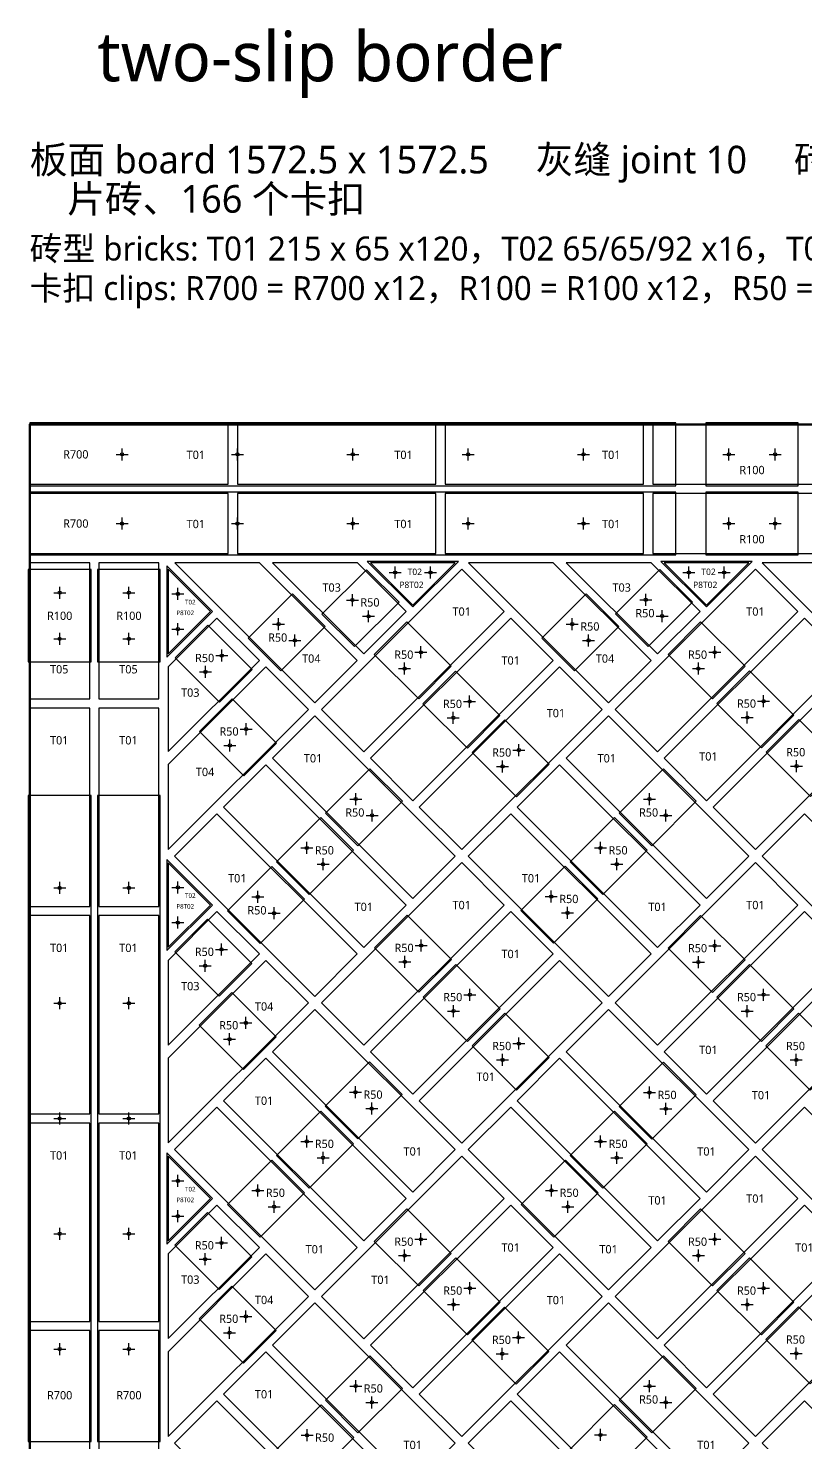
# Model space of a CAD drawing. Header units: millimetres. Extents: x -190 to 7814, y -8952 to 208.
# Drawn here: x 2571 to 3413, y -8161 to -6628 of the extents above; entities that cross this region are included whole.
import ezdxf
from ezdxf.enums import TextEntityAlignment as Align

# ---------------------------------------------------------------- set-up
doc = ezdxf.new("R2010")
doc.units = ezdxf.units.MM
for name, color, linetype in [('BOARD', 7, 'Continuous'), ('P8_CLIP', 5, 'Continuous'), ('P8_HOLE', 1, 'Continuous'), ('P8_SLIP', 7, 'Continuous'), ('P8_TXT_B', 7, 'Continuous'), ('P8_TXT_C', 5, 'Continuous'), ('TITLE', 7, 'Continuous')]:
    doc.layers.add(name, color=color, linetype=linetype)
doc.styles.add('CN', font='msyh.ttc')

msp = doc.modelspace()

# ---------------------------------------------------------------- linework, layer by layer
at = {"layer": 'BOARD', "lineweight": 50}
msp.add_lwpolyline([(2572.5, -8629.5), (4145, -8629.5), (4145, -7057), (2572.5, -7057)], close=True, dxfattribs=at)
at = {"layer": 'P8_CLIP'}
for points in [[(2572.5, -7123.5), (3272.5, -7123.5), (3272.5, -7055.5), (2572.5, -7055.5)], [(3305, -7123.5), (3405, -7123.5), (3405, -7055.5), (3305, -7055.5)], [(2572.5, -7198.5), (3272.5, -7198.5), (3272.5, -7130.5), (2572.5, -7130.5)], [(3305, -7198.5), (3405, -7198.5), (3405, -7130.5), (3305, -7130.5)], [(2938.08, -7205.5), (2987.52, -7254.94), (3036.95, -7205.5)], [(3256.28, -7205.5), (3305.72, -7254.94), (3355.15, -7205.5)], [(2639, -7314.5), (2639, -7214.5), (2571, -7214.5), (2571, -7314.5)], [(2714, -7314.5), (2714, -7214.5), (2646, -7214.5), (2646, -7314.5)], [(2721, -7309.32), (2770.44, -7259.89), (2721, -7210.45)], [(2924.5, -7297.98), (2889.14, -7262.63), (2937.23, -7214.54), (2972.58, -7249.9)], [(3242.38, -7297.67), (3207.02, -7262.31), (3255.11, -7214.23), (3290.46, -7249.58)], [(2844.54, -7324.1), (2809.19, -7288.74), (2857.27, -7240.66), (2892.63, -7276.01)], [(3162.74, -7324.09), (3127.39, -7288.74), (3175.47, -7240.66), (3210.82, -7276.01)], [(2778.13, -7358.26), (2813.48, -7322.91), (2765.4, -7274.82), (2730.04, -7310.18)], [(2993.88, -7354.64), (3029.24, -7319.28), (2981.15, -7271.2), (2945.8, -7306.55)], [(3312.08, -7354.64), (3347.43, -7319.28), (3299.35, -7271.2), (3264, -7306.55)], [(3046.6, -7407.99), (3081.96, -7372.63), (3033.87, -7324.55), (2998.52, -7359.91)], [(3365.11, -7407.67), (3400.47, -7372.32), (3352.39, -7324.23), (3317.03, -7359.59)], [(2804.55, -7437.9), (2839.91, -7402.54), (2791.83, -7354.46), (2756.47, -7389.82)], [(3099.95, -7460.7), (3135.3, -7425.35), (3087.22, -7377.27), (3051.87, -7412.62)], [(3418.46, -7460.39), (3453.82, -7425.03), (3405.74, -7376.95), (3370.38, -7412.31)], [(2928.12, -7513.74), (2892.77, -7478.38), (2940.85, -7430.3), (2976.21, -7465.65)], [(3246.32, -7513.74), (3210.97, -7478.38), (3259.05, -7430.3), (3294.4, -7465.65)], [(2639, -8159.5), (2639, -7459.5), (2571, -7459.5), (2571, -8159.5)], [(2714, -8159.5), (2714, -7459.5), (2646, -7459.5), (2646, -8159.5)], [(2875.09, -7566.77), (2839.73, -7531.42), (2887.82, -7483.33), (2923.17, -7518.69)], [(3193.29, -7566.77), (3157.93, -7531.42), (3206.02, -7483.33), (3241.37, -7518.69)], [(2721, -7627.52), (2770.44, -7578.08), (2721, -7528.65)], [(2822.05, -7619.81), (2786.7, -7584.45), (2834.78, -7536.37), (2870.14, -7571.72)], [(3139.94, -7619.49), (3104.58, -7584.13), (3152.66, -7536.05), (3188.02, -7571.41)], [(2994.2, -7672.52), (3029.55, -7637.16), (2981.47, -7589.08), (2946.11, -7624.44)], [(3312.08, -7672.83), (3347.43, -7637.48), (3299.35, -7589.4), (3264, -7624.75)], [(2777.81, -7676.78), (2813.17, -7641.42), (2765.08, -7593.34), (2729.73, -7628.7)], [(3046.92, -7725.87), (3082.27, -7690.52), (3034.19, -7642.43), (2998.83, -7677.79)], [(3365.11, -7725.87), (3400.47, -7690.52), (3352.39, -7642.43), (3317.03, -7677.79)], [(2804.24, -7756.42), (2839.59, -7721.06), (2791.51, -7672.98), (2756.15, -7708.33)], [(3099.95, -7778.9), (3135.3, -7743.55), (3087.22, -7695.47), (3051.87, -7730.82)], [(3418.15, -7778.9), (3453.5, -7743.55), (3405.42, -7695.47), (3370.07, -7730.82)], [(2927.81, -7831.62), (2892.45, -7796.26), (2940.53, -7748.18), (2975.89, -7783.54)], [(3246.32, -7831.93), (3210.97, -7796.58), (3259.05, -7748.5), (3294.4, -7783.85)], [(2875.09, -7884.97), (2839.73, -7849.61), (2887.82, -7801.53), (2923.17, -7836.89)], [(3193.29, -7884.97), (3157.93, -7849.61), (3206.02, -7801.53), (3241.37, -7836.89)], [(2721, -7945.72), (2770.44, -7896.28), (2721, -7846.85)], [(2822.05, -7938), (2786.7, -7902.65), (2834.78, -7854.57), (2870.14, -7889.92)], [(3140.25, -7938), (3104.9, -7902.65), (3152.98, -7854.57), (3188.33, -7889.92)], [(2777.81, -7994.98), (2813.17, -7959.62), (2765.08, -7911.54), (2729.73, -7946.89)], [(2993.88, -7991.03), (3029.24, -7955.68), (2981.15, -7907.6), (2945.8, -7942.95)], [(3312.08, -7991.03), (3347.43, -7955.68), (3299.35, -7907.6), (3264, -7942.95)], [(3046.92, -8044.07), (3082.27, -8008.71), (3034.19, -7960.63), (2998.83, -7995.98)], [(3365.11, -8044.07), (3400.47, -8008.71), (3352.39, -7960.63), (3317.03, -7995.98)], [(2804.24, -8074.61), (2839.59, -8039.26), (2791.51, -7991.18), (2756.16, -8026.53)], [(3099.63, -8097.42), (3134.99, -8062.06), (3086.91, -8013.98), (3051.55, -8049.34)], [(3418.15, -8097.1), (3453.5, -8061.75), (3405.42, -8013.67), (3370.07, -8049.02)], [(2928.12, -8150.13), (2892.77, -8114.78), (2940.85, -8066.7), (2976.2, -8102.05)], [(3246.32, -8150.13), (3210.97, -8114.78), (3259.05, -8066.7), (3294.4, -8102.05)], [(2875.41, -8203.48), (2840.05, -8168.13), (2888.13, -8120.04), (2923.49, -8155.4)], [(3193.29, -8203.17), (3157.93, -8167.81), (3206.02, -8119.73), (3241.37, -8155.08)]]:
    msp.add_lwpolyline(points, close=True, dxfattribs=at)
at = {"layer": 'P8_HOLE'}
for p, q in [((2672.5, -7096), (2672.5, -7083)), ((2797.5, -7096), (2797.5, -7083)), ((2922.5, -7096), (2922.5, -7083)), ((3047.5, -7096), (3047.5, -7083)), ((3172.5, -7096), (3172.5, -7083)), ((3330, -7096), (3330, -7083)), ((3380, -7096), (3380, -7083)), ((2666, -7089.5), (2679, -7089.5)), ((2791, -7089.5), (2804, -7089.5)), ((2916, -7089.5), (2929, -7089.5)), ((3041, -7089.5), (3054, -7089.5)), ((3166, -7089.5), (3179, -7089.5)), ((3323.5, -7089.5), (3336.5, -7089.5)), ((3373.5, -7089.5), (3386.5, -7089.5)), ((2672.5, -7171), (2672.5, -7158)), ((2797.5, -7171), (2797.5, -7158)), ((2922.5, -7171), (2922.5, -7158)), ((3047.5, -7171), (3047.5, -7158)), ((3172.5, -7171), (3172.5, -7158)), ((3330, -7171), (3330, -7158)), ((3380, -7171), (3380, -7158)), ((2666, -7164.5), (2679, -7164.5)), ((2791, -7164.5), (2804, -7164.5)), ((2916, -7164.5), (2929, -7164.5)), ((3041, -7164.5), (3054, -7164.5)), ((3166, -7164.5), (3179, -7164.5)), ((3323.5, -7164.5), (3336.5, -7164.5)), ((3373.5, -7164.5), (3386.5, -7164.5)), ((2961.92, -7217.58), (2974.92, -7217.58)), ((2968.42, -7224.08), (2968.42, -7211.08)), ((3000.11, -7217.58), (3013.11, -7217.58)), ((3006.61, -7224.08), (3006.61, -7211.08)), ((3280.12, -7217.58), (3293.12, -7217.58)), ((3286.62, -7224.08), (3286.62, -7211.08)), ((3318.31, -7217.58), (3331.31, -7217.58)), ((3324.81, -7224.08), (3324.81, -7211.08)), ((2605, -7246), (2605, -7233)), ((2680, -7246), (2680, -7233)), ((2733.09, -7247.3), (2733.09, -7234.3)), ((2598.5, -7239.5), (2611.5, -7239.5)), ((2673.5, -7239.5), (2686.5, -7239.5)), ((2726.59, -7240.8), (2739.59, -7240.8)), ((2915.52, -7247.42), (2928.52, -7247.42)), ((2922.02, -7253.92), (2922.02, -7240.92)), ((3233.4, -7247.11), (3246.4, -7247.11)), ((3239.9, -7253.61), (3239.9, -7240.61)), ((2842.07, -7280.04), (2842.07, -7267.04)), ((2933.2, -7265.1), (2946.2, -7265.1)), ((2939.7, -7271.6), (2939.7, -7258.6)), ((3160.27, -7280.04), (3160.27, -7267.04)), ((3251.08, -7264.79), (3264.08, -7264.79)), ((3257.58, -7271.29), (3257.58, -7258.29)), ((2605, -7296), (2605, -7283)), ((2680, -7296), (2680, -7283)), ((2726.58, -7278.98), (2739.58, -7278.98)), ((2733.08, -7285.48), (2733.08, -7272.48)), ((2835.57, -7273.54), (2848.57, -7273.54)), ((3153.77, -7273.54), (3166.77, -7273.54)), ((2598.5, -7289.5), (2611.5, -7289.5)), ((2673.5, -7289.5), (2686.5, -7289.5)), ((2853.25, -7291.22), (2866.25, -7291.22)), ((2859.75, -7297.72), (2859.75, -7284.72)), ((2996.36, -7310.58), (2996.36, -7297.58)), ((3171.44, -7291.21), (3184.44, -7291.21)), ((3177.94, -7297.71), (3177.94, -7284.71)), ((3314.55, -7310.58), (3314.55, -7297.58)), ((2774.1, -7307.7), (2787.1, -7307.7)), ((2780.6, -7314.2), (2780.6, -7301.2)), ((2989.86, -7304.08), (3002.86, -7304.08)), ((3308.05, -7304.08), (3321.05, -7304.08)), ((2756.42, -7325.38), (2769.42, -7325.38)), ((2762.92, -7331.88), (2762.92, -7318.88)), ((2972.18, -7321.76), (2985.18, -7321.76)), ((2978.68, -7328.26), (2978.68, -7315.26)), ((3290.38, -7321.76), (3303.38, -7321.76)), ((3296.88, -7328.26), (3296.88, -7315.26)), ((3042.58, -7357.43), (3055.58, -7357.43)), ((3049.08, -7363.93), (3049.08, -7350.93)), ((3361.09, -7357.11), (3374.09, -7357.11)), ((3367.59, -7363.61), (3367.59, -7350.61)), ((3024.9, -7375.11), (3037.9, -7375.11)), ((3031.4, -7381.61), (3031.4, -7368.61)), ((3343.41, -7374.79), (3356.41, -7374.79)), ((3349.91, -7381.29), (3349.91, -7368.29)), ((2800.53, -7387.34), (2813.53, -7387.34)), ((2807.03, -7393.84), (2807.03, -7380.84)), ((2782.85, -7405.02), (2795.85, -7405.02)), ((2789.35, -7411.52), (2789.35, -7398.52)), ((3102.42, -7416.65), (3102.42, -7403.65)), ((3084.75, -7434.32), (3084.75, -7421.32)), ((3095.92, -7410.15), (3108.92, -7410.15)), ((3403.26, -7434.01), (3403.26, -7421.01)), ((3078.25, -7427.82), (3091.25, -7427.82)), ((3396.76, -7427.51), (3409.76, -7427.51)), ((2919.15, -7463.18), (2932.15, -7463.18)), ((2925.65, -7469.68), (2925.65, -7456.68)), ((3237.34, -7463.18), (3250.34, -7463.18)), ((3243.84, -7469.68), (3243.84, -7456.68)), ((2936.83, -7480.86), (2949.83, -7480.86)), ((2943.33, -7487.36), (2943.33, -7474.36)), ((3255.03, -7480.85), (3268.03, -7480.85)), ((3261.53, -7487.35), (3261.53, -7474.35)), ((2872.61, -7522.71), (2872.61, -7509.71)), ((3190.81, -7522.71), (3190.81, -7509.71)), ((2866.11, -7516.21), (2879.11, -7516.21)), ((2890.29, -7540.39), (2890.29, -7527.39)), ((3184.31, -7516.21), (3197.31, -7516.21)), ((3208.49, -7540.39), (3208.49, -7527.39)), ((2883.79, -7533.89), (2896.79, -7533.89)), ((3201.99, -7533.89), (3214.99, -7533.89)), ((2598.5, -7559.5), (2611.5, -7559.5)), ((2605, -7566), (2605, -7553)), ((2673.5, -7559.5), (2686.5, -7559.5)), ((2680, -7566), (2680, -7553)), ((2726.58, -7558.99), (2739.58, -7558.99)), ((2733.08, -7565.49), (2733.08, -7552.49)), ((2813.08, -7569.25), (2826.08, -7569.25)), ((2819.58, -7575.75), (2819.58, -7562.75)), ((3130.96, -7568.93), (3143.96, -7568.93)), ((3137.46, -7575.43), (3137.46, -7562.43)), ((2830.76, -7586.93), (2843.76, -7586.93)), ((2837.26, -7593.43), (2837.26, -7580.43)), ((3148.64, -7586.61), (3161.64, -7586.61)), ((3155.14, -7593.11), (3155.14, -7580.11)), ((2726.58, -7597.18), (2739.58, -7597.18)), ((2733.08, -7603.68), (2733.08, -7590.68)), ((2780.29, -7632.72), (2780.29, -7619.72)), ((2996.67, -7628.46), (2996.67, -7615.46)), ((3314.55, -7628.78), (3314.55, -7615.78)), ((2773.79, -7626.22), (2786.79, -7626.22)), ((2978.99, -7646.14), (2978.99, -7633.14)), ((2990.17, -7621.96), (3003.17, -7621.96)), ((3296.88, -7646.45), (3296.88, -7633.45)), ((3308.05, -7622.28), (3321.05, -7622.28)), ((2756.11, -7643.9), (2769.11, -7643.9)), ((2762.61, -7650.4), (2762.61, -7637.4)), ((2972.49, -7639.64), (2985.49, -7639.64)), ((3290.38, -7639.95), (3303.38, -7639.95)), ((2605, -7691), (2605, -7678)), ((2680, -7691), (2680, -7678)), ((3042.89, -7675.31), (3055.89, -7675.31)), ((3049.39, -7681.81), (3049.39, -7668.81)), ((3361.09, -7675.31), (3374.09, -7675.31)), ((3367.59, -7681.81), (3367.59, -7668.81)), ((2598.5, -7684.5), (2611.5, -7684.5)), ((2673.5, -7684.5), (2686.5, -7684.5)), ((3025.21, -7692.99), (3038.21, -7692.99)), ((3031.71, -7699.49), (3031.71, -7686.49)), ((3343.41, -7692.99), (3356.41, -7692.99)), ((3349.91, -7699.49), (3349.91, -7686.49)), ((2800.21, -7705.86), (2813.21, -7705.86)), ((2806.71, -7712.36), (2806.71, -7699.36)), ((2782.53, -7723.54), (2795.53, -7723.54)), ((2789.03, -7730.04), (2789.03, -7717.04)), ((3102.42, -7734.85), (3102.42, -7721.85)), ((3084.75, -7752.52), (3084.75, -7739.52)), ((3095.92, -7728.35), (3108.92, -7728.35)), ((3402.95, -7752.52), (3402.95, -7739.52)), ((3078.25, -7746.02), (3091.25, -7746.02)), ((3396.45, -7746.02), (3409.45, -7746.02)), ((2918.83, -7781.06), (2931.83, -7781.06)), ((2925.33, -7787.56), (2925.33, -7774.56)), ((3237.35, -7781.38), (3250.35, -7781.38)), ((3243.85, -7787.88), (3243.85, -7774.88)), ((2605, -7816), (2605, -7803)), ((2680, -7816), (2680, -7803)), ((2936.51, -7798.74), (2949.51, -7798.74)), ((2943.01, -7805.24), (2943.01, -7792.24)), ((3255.02, -7799.05), (3268.02, -7799.05)), ((3261.52, -7805.55), (3261.52, -7792.55)), ((2598.5, -7809.5), (2611.5, -7809.5)), ((2673.5, -7809.5), (2686.5, -7809.5)), ((2866.11, -7834.41), (2879.11, -7834.41)), ((2872.61, -7840.91), (2872.61, -7827.91)), ((3184.31, -7834.41), (3197.31, -7834.41)), ((3190.81, -7840.91), (3190.81, -7827.91)), ((2890.29, -7858.59), (2890.29, -7845.59)), ((3208.49, -7858.59), (3208.49, -7845.59)), ((2883.79, -7852.09), (2896.79, -7852.09)), ((3201.99, -7852.09), (3214.99, -7852.09)), ((2726.58, -7877.19), (2739.58, -7877.19)), ((2733.08, -7883.69), (2733.08, -7870.69)), ((2819.58, -7893.94), (2819.58, -7880.94)), ((3137.78, -7893.95), (3137.78, -7880.95)), ((2813.08, -7887.44), (2826.08, -7887.44)), ((3131.28, -7887.45), (3144.28, -7887.45)), ((2733.08, -7921.88), (2733.08, -7908.88)), ((2830.75, -7905.13), (2843.75, -7905.13)), ((2837.25, -7911.63), (2837.25, -7898.63)), ((3148.95, -7905.12), (3161.95, -7905.12)), ((3155.45, -7911.62), (3155.45, -7898.62)), ((2726.58, -7915.38), (2739.58, -7915.38)), ((2598.5, -7934.5), (2611.5, -7934.5)), ((2605, -7941), (2605, -7928)), ((2673.5, -7934.5), (2686.5, -7934.5)), ((2680, -7941), (2680, -7928)), ((2780.29, -7950.92), (2780.29, -7937.92)), ((2989.86, -7940.48), (3002.86, -7940.48)), ((2996.36, -7946.98), (2996.36, -7933.98)), ((3308.05, -7940.48), (3321.05, -7940.48)), ((3314.55, -7946.98), (3314.55, -7933.98)), ((2762.61, -7968.6), (2762.61, -7955.6)), ((2773.79, -7944.42), (2786.79, -7944.42)), ((2972.18, -7958.15), (2985.18, -7958.15)), ((2978.68, -7964.65), (2978.68, -7951.65)), ((3290.38, -7958.15), (3303.38, -7958.15)), ((3296.88, -7964.65), (3296.88, -7951.65)), ((2756.11, -7962.1), (2769.11, -7962.1)), ((3049.39, -8000.01), (3049.39, -7987.01)), ((3367.59, -8000.01), (3367.59, -7987.01)), ((3042.89, -7993.51), (3055.89, -7993.51)), ((3361.09, -7993.51), (3374.09, -7993.51)), ((2806.71, -8030.56), (2806.71, -8017.56)), ((3025.21, -8011.19), (3038.21, -8011.19)), ((3031.71, -8017.69), (3031.71, -8004.69)), ((3343.41, -8011.19), (3356.41, -8011.19)), ((3349.91, -8017.69), (3349.91, -8004.69)), ((2800.21, -8024.06), (2813.21, -8024.06)), ((2782.54, -8041.73), (2795.54, -8041.73)), ((2789.04, -8048.23), (2789.04, -8035.23)), ((3095.61, -8046.86), (3108.61, -8046.86)), ((3102.11, -8053.36), (3102.11, -8040.36)), ((2598.5, -8059.5), (2611.5, -8059.5)), ((2605, -8066), (2605, -8053)), ((2673.5, -8059.5), (2686.5, -8059.5)), ((2680, -8066), (2680, -8053)), ((3077.93, -8064.54), (3090.93, -8064.54)), ((3084.43, -8071.04), (3084.43, -8058.04)), ((3396.45, -8064.22), (3409.45, -8064.22)), ((3402.95, -8070.72), (3402.95, -8057.72)), ((2925.65, -8106.08), (2925.65, -8093.08)), ((3243.85, -8106.08), (3243.85, -8093.08)), ((2919.15, -8099.58), (2932.15, -8099.58)), ((2943.32, -8123.75), (2943.32, -8110.75)), ((3237.35, -8099.58), (3250.35, -8099.58)), ((3261.52, -8123.75), (3261.52, -8110.75)), ((2936.82, -8117.25), (2949.82, -8117.25)), ((3255.02, -8117.25), (3268.02, -8117.25)), ((2866.43, -8152.92), (2879.43, -8152.92)), ((2872.93, -8159.42), (2872.93, -8146.42)), ((3184.31, -8152.61), (3197.31, -8152.61)), ((3190.81, -8159.11), (3190.81, -8146.11))]:
    msp.add_line(p, q, dxfattribs=at)
for centre in [(2672.5, -7089.5), (2797.5, -7089.5), (2922.5, -7089.5), (3047.5, -7089.5), (3172.5, -7089.5), (3330, -7089.5), (3380, -7089.5), (2672.5, -7164.5), (2797.5, -7164.5), (2922.5, -7164.5), (3047.5, -7164.5), (3172.5, -7164.5), (3330, -7164.5), (3380, -7164.5), (2968.42, -7217.58), (3006.61, -7217.58), (3286.62, -7217.58), (3324.81, -7217.58), (2605, -7239.5), (2680, -7239.5), (2733.09, -7240.8), (2922.02, -7247.42), (3239.9, -7247.11), (2939.7, -7265.1), (3257.58, -7264.79), (2733.08, -7278.98), (2842.07, -7273.54), (3160.27, -7273.54), (2605, -7289.5), (2680, -7289.5), (2859.75, -7291.22), (3177.94, -7291.21), (2780.6, -7307.7), (2996.36, -7304.08), (3314.55, -7304.08), (2762.92, -7325.38), (2978.68, -7321.76), (3296.88, -7321.76), (3049.08, -7357.43), (3367.59, -7357.11), (3031.4, -7375.11), (3349.91, -7374.79), (2807.03, -7387.34), (2789.35, -7405.02), (3102.42, -7410.15), (3084.75, -7427.82), (3403.26, -7427.51), (2925.65, -7463.18), (3243.84, -7463.18), (2943.33, -7480.86), (3261.53, -7480.85), (2872.61, -7516.21), (3190.81, -7516.21), (2890.29, -7533.89), (3208.49, -7533.89), (2605, -7559.5), (2680, -7559.5), (2733.08, -7558.99), (2819.58, -7569.25), (3137.46, -7568.93), (2837.26, -7586.93), (3155.14, -7586.61), (2733.08, -7597.18), (2996.67, -7621.96), (3314.55, -7622.28), (2780.29, -7626.22), (2762.61, -7643.9), (2978.99, -7639.64), (3296.88, -7639.95), (3049.39, -7675.31), (3367.59, -7675.31), (2605, -7684.5), (2680, -7684.5), (3031.71, -7692.99), (3349.91, -7692.99), (2806.71, -7705.86), (2789.03, -7723.54), (3102.42, -7728.35), (3084.75, -7746.02), (3402.95, -7746.02), (2925.33, -7781.06), (3243.85, -7781.38), (2943.01, -7798.74), (3261.52, -7799.05), (2605, -7809.5), (2680, -7809.5), (2872.61, -7834.41), (3190.81, -7834.41), (2890.29, -7852.09), (3208.49, -7852.09), (2733.08, -7877.19), (2819.58, -7887.44), (3137.78, -7887.45), (2837.25, -7905.13), (3155.45, -7905.12), (2733.08, -7915.38), (2605, -7934.5), (2680, -7934.5), (2780.29, -7944.42), (2996.36, -7940.48), (3314.55, -7940.48), (2978.68, -7958.15), (3296.88, -7958.15), (2762.61, -7962.1), (3049.39, -7993.51), (3367.59, -7993.51), (3031.71, -8011.19), (3349.91, -8011.19), (2806.71, -8024.06), (2789.04, -8041.73), (3102.11, -8046.86), (2605, -8059.5), (2680, -8059.5), (3084.43, -8064.54), (3402.95, -8064.22), (2925.65, -8099.58), (3243.85, -8099.58), (2943.32, -8117.25), (3261.52, -8117.25), (2872.93, -8152.92), (3190.81, -8152.61)]:
    msp.add_circle(centre, 1.75, dxfattribs=at)
at = {"layer": 'P8_SLIP'}
for points in [[(2572.5, -7122), (2787.5, -7122), (2787.5, -7057), (2572.5, -7057)], [(2797.5, -7122), (3012.5, -7122), (3012.5, -7057), (2797.5, -7057)], [(3022.5, -7122), (3237.5, -7122), (3237.5, -7057), (3022.5, -7057)], [(3247.5, -7122), (3462.5, -7122), (3462.5, -7057), (3247.5, -7057)], [(2572.5, -7197), (2787.5, -7197), (2787.5, -7132), (2572.5, -7132)], [(2797.5, -7197), (3012.5, -7197), (3012.5, -7132), (2797.5, -7132)], [(3022.5, -7197), (3237.5, -7197), (3237.5, -7132), (3022.5, -7132)], [(3247.5, -7197), (3462.5, -7197), (3462.5, -7132), (3247.5, -7132)], [(2572.5, -7354.5), (2637.5, -7354.5), (2637.5, -7207), (2572.5, -7207)], [(2647.5, -7354.5), (2712.5, -7354.5), (2712.5, -7207), (2647.5, -7207)], [(2722.5, -7305.7), (2768.32, -7259.89), (2722.5, -7214.07)], [(2729.57, -7207), (2881.45, -7358.88), (2927.41, -7312.92), (2821.49, -7207)], [(2835.64, -7207), (2934.49, -7305.85), (2980.45, -7259.89), (2927.56, -7207)], [(2934.49, -7411.91), (3086.51, -7259.89), (3040.55, -7213.92), (2888.52, -7365.95)], [(2941.7, -7207), (2987.52, -7252.82), (3033.33, -7207)], [(3047.77, -7207), (3199.65, -7358.88), (3245.61, -7312.92), (3139.69, -7207)], [(3153.84, -7207), (3252.68, -7305.85), (3298.65, -7259.89), (3245.76, -7207)], [(3252.68, -7411.91), (3404.71, -7259.89), (3358.75, -7213.92), (3206.72, -7365.95)], [(3259.9, -7207), (3305.72, -7252.82), (3351.53, -7207)], [(3365.97, -7207), (3517.85, -7358.88), (3563.81, -7312.92), (3457.89, -7207)], [(2722.5, -7411.77), (2821.35, -7312.92), (2775.39, -7266.96), (2722.5, -7319.84)], [(2987.52, -7464.95), (3139.55, -7312.92), (3093.58, -7266.96), (2941.56, -7418.99)], [(3305.72, -7464.95), (3457.74, -7312.92), (3411.78, -7266.96), (3259.76, -7418.99)], [(2722.5, -7517.83), (2874.38, -7365.95), (2828.42, -7319.99), (2722.5, -7425.91)], [(3040.55, -7517.98), (3192.58, -7365.95), (3146.62, -7319.99), (2994.59, -7472.02)], [(3358.75, -7517.98), (3510.78, -7365.95), (3464.82, -7319.99), (3312.79, -7472.02)], [(2572.5, -7579.5), (2637.5, -7579.5), (2637.5, -7364.5), (2572.5, -7364.5)], [(2647.5, -7579.5), (2712.5, -7579.5), (2712.5, -7364.5), (2647.5, -7364.5)], [(2987.52, -7571.01), (3033.48, -7525.05), (2881.45, -7373.02), (2835.49, -7418.99)], [(3305.72, -7571.01), (3351.68, -7525.05), (3199.65, -7373.02), (3153.69, -7418.99)], [(2934.49, -7624.05), (2980.45, -7578.08), (2828.42, -7426.06), (2782.46, -7472.02)], [(3252.68, -7624.05), (3298.65, -7578.08), (3146.62, -7426.06), (3100.66, -7472.02)], [(2881.45, -7677.08), (2927.41, -7631.12), (2775.39, -7479.09), (2729.42, -7525.05)], [(3199.65, -7677.08), (3245.61, -7631.12), (3093.58, -7479.09), (3047.62, -7525.05)], [(3517.85, -7677.08), (3563.81, -7631.12), (3411.78, -7479.09), (3365.82, -7525.05)], [(2722.5, -7623.9), (2768.32, -7578.08), (2722.5, -7532.27)], [(2934.49, -7730.11), (3086.51, -7578.08), (3040.55, -7532.12), (2888.52, -7684.15)], [(3252.68, -7730.11), (3404.71, -7578.08), (3358.75, -7532.12), (3206.72, -7684.15)], [(2572.5, -7804.5), (2637.5, -7804.5), (2637.5, -7589.5), (2572.5, -7589.5)], [(2647.5, -7804.5), (2712.5, -7804.5), (2712.5, -7589.5), (2647.5, -7589.5)], [(2722.5, -7729.97), (2821.35, -7631.12), (2775.39, -7585.16), (2722.5, -7638.04)], [(2987.52, -7783.15), (3139.55, -7631.12), (3093.58, -7585.16), (2941.56, -7737.18)], [(3305.72, -7783.15), (3457.74, -7631.12), (3411.78, -7585.16), (3259.76, -7737.18)], [(2722.5, -7836.03), (2874.38, -7684.15), (2828.42, -7638.19), (2722.5, -7744.11)], [(3040.55, -7836.18), (3192.58, -7684.15), (3146.62, -7638.19), (2994.59, -7790.22)], [(3358.75, -7836.18), (3510.78, -7684.15), (3464.82, -7638.19), (3312.79, -7790.22)], [(2987.52, -7889.21), (3033.48, -7843.25), (2881.45, -7691.22), (2835.49, -7737.18)], [(3305.72, -7889.21), (3351.68, -7843.25), (3199.65, -7691.22), (3153.69, -7737.18)], [(2934.49, -7942.24), (2980.45, -7896.28), (2828.42, -7744.26), (2782.46, -7790.22)], [(3252.68, -7942.24), (3298.65, -7896.28), (3146.62, -7744.26), (3100.66, -7790.22)], [(2881.45, -7995.28), (2927.41, -7949.32), (2775.39, -7797.29), (2729.42, -7843.25)], [(3199.65, -7995.28), (3245.61, -7949.32), (3093.58, -7797.29), (3047.62, -7843.25)], [(3517.85, -7995.28), (3563.81, -7949.32), (3411.78, -7797.29), (3365.82, -7843.25)], [(2572.5, -8029.5), (2637.5, -8029.5), (2637.5, -7814.5), (2572.5, -7814.5)], [(2647.5, -8029.5), (2712.5, -8029.5), (2712.5, -7814.5), (2647.5, -7814.5)], [(2722.5, -7942.1), (2768.32, -7896.28), (2722.5, -7850.47)], [(2934.49, -8048.31), (3086.51, -7896.28), (3040.55, -7850.32), (2888.52, -8002.35)], [(3252.68, -8048.31), (3404.71, -7896.28), (3358.75, -7850.32), (3206.72, -8002.35)], [(2722.5, -8048.16), (2821.35, -7949.32), (2775.39, -7903.35), (2722.5, -7956.24)], [(2987.52, -8101.34), (3139.55, -7949.32), (3093.58, -7903.35), (2941.56, -8055.38)], [(3305.72, -8101.34), (3457.74, -7949.32), (3411.78, -7903.35), (3259.76, -8055.38)], [(2722.5, -8154.23), (2874.38, -8002.35), (2828.42, -7956.39), (2722.5, -8062.31)], [(3040.55, -8154.38), (3192.58, -8002.35), (3146.62, -7956.39), (2994.59, -8108.42)], [(3358.75, -8154.38), (3510.78, -8002.35), (3464.82, -7956.39), (3312.79, -8108.42)], [(2987.52, -8207.41), (3033.48, -8161.45), (2881.45, -8009.42), (2835.49, -8055.38)], [(3305.72, -8207.41), (3351.68, -8161.45), (3199.65, -8009.42), (3153.69, -8055.38)], [(2572.5, -8254.5), (2637.5, -8254.5), (2637.5, -8039.5), (2572.5, -8039.5)], [(2647.5, -8254.5), (2712.5, -8254.5), (2712.5, -8039.5), (2647.5, -8039.5)], [(2934.49, -8260.44), (2980.45, -8214.48), (2828.42, -8062.45), (2782.46, -8108.42)], [(3252.68, -8260.44), (3298.65, -8214.48), (3146.62, -8062.45), (3100.66, -8108.42)], [(2881.45, -8313.48), (2927.41, -8267.51), (2775.39, -8115.49), (2729.42, -8161.45)], [(3199.65, -8313.48), (3245.61, -8267.51), (3093.58, -8115.49), (3047.62, -8161.45)], [(3517.85, -8313.48), (3563.81, -8267.51), (3411.78, -8115.49), (3365.82, -8161.45)]]:
    msp.add_lwpolyline(points, close=True, dxfattribs=at)

# ---------------------------------------------------------------- texts
at = {"layer": 'P8_TXT_B', "style": 'CN'}
for s, height, p in [('T01', 9, (2752.5, -7090)), ('T01', 9, (2977.5, -7090)), ('T01', 9, (3202.5, -7090)), ('T01', 9, (2752.5, -7165)), ('T01', 9, (2977.5, -7165)), ('T01', 9, (3202.5, -7165)), ('T02', 7, (2989.7, -7216.82)), ('T02', 7, (3307.9, -7216.82)), ('T03', 9, (2899.64, -7233.85)), ('T03', 9, (3213.84, -7233.85)), ('T02', 5, (2746.5, -7249.7)), ('T01', 9, (3040.52, -7259.91)), ('T01', 9, (3358.72, -7259.91)), ('T04', 9, (2877.57, -7310.88)), ('T01', 9, (3093.56, -7312.95)), ('T04', 9, (3195.77, -7310.88)), ('T05', 9, (2604.5, -7322.5)), ('T05', 9, (2679.5, -7322.5)), ('T03', 9, (2746.5, -7347.77)), ('T01', 9, (3142.59, -7369.98)), ('T01', 9, (2604.5, -7399.5)), ('T01', 9, (2679.5, -7399.5)), ('T01', 9, (2879.49, -7419.01)), ('T01', 9, (3197.69, -7419.01)), ('T01', 9, (3307.76, -7416.95)), ('T04', 9, (2762.5, -7433.83)), ('T01', 9, (2797.42, -7549.08)), ('T01', 9, (3115.62, -7549.08)), ('T02', 5, (2746.5, -7567.9)), ('T01', 9, (3040.52, -7578.11)), ('T01', 9, (3358.72, -7578.11)), ('T01', 9, (2934.46, -7580.05)), ('T01', 9, (3252.66, -7580.05)), ('T01', 9, (2604.5, -7624.5)), ('T01', 9, (2679.5, -7624.5)), ('T01', 9, (3093.56, -7631.15)), ('T03', 9, (2746.5, -7665.97)), ('T04', 9, (2826.5, -7688.03)), ('T01', 9, (3307.76, -7735.15)), ('T01', 9, (3066.59, -7764.18)), ('T01', 9, (2826.46, -7790.24)), ('T01', 9, (3364.79, -7784.18)), ('T01', 9, (2604.5, -7849.5)), ('T01', 9, (2679.5, -7849.5)), ('T01', 9, (2987.49, -7845.21)), ('T01', 9, (3305.69, -7845.21)), ('T02', 5, (2746.5, -7886.1)), ('T01', 9, (3252.66, -7898.24)), ('T01', 9, (3358.72, -7896.31)), ('T01', 9, (2881.42, -7951.28)), ('T01', 9, (3093.56, -7949.34)), ('T01', 9, (3199.62, -7951.28)), ('T01', 9, (3411.76, -7949.34)), ('T03', 9, (2746.5, -7984.16)), ('T01', 9, (2952.52, -7984.31)), ('T04', 9, (2826.5, -8006.23)), ('T01', 9, (3142.59, -8006.38)), ('T01', 9, (2826.46, -8108.44)), ('T01', 9, (2987.49, -8163.41)), ('T01', 9, (3305.69, -8163.41))]:
    msp.add_text(s, height=height, dxfattribs=at).set_placement(p, align=Align.MIDDLE_CENTER)
at = {"layer": 'P8_TXT_C', "style": 'CN'}
for s, height, p in [('R700', 9, (2622.5, -7089.5)), ('R100', 9, (3355, -7106.5)), ('R700', 9, (2622.5, -7164.5)), ('R100', 9, (3355, -7181.5)), ('P8T02', 7, (2986.08, -7230.94)), ('P8T02', 7, (3304.28, -7230.94)), ('R50', 9, (2941.14, -7249.98)), ('R100', 9, (2605, -7264.5)), ('R100', 9, (2680, -7264.5)), ('P8T02', 5, (2741, -7261.32)), ('R50', 9, (3239.02, -7261.67)), ('R50', 9, (2841.19, -7288.1)), ('R50', 9, (3179.39, -7276.09)), ('R50', 9, (2762.04, -7310.26)), ('R50', 9, (2977.8, -7306.64)), ('R50', 9, (3296, -7306.64)), ('R50', 9, (3030.52, -7359.99)), ('R50', 9, (3349.03, -7359.67)), ('R50', 9, (2788.47, -7389.9)), ('R50', 9, (3083.87, -7412.7)), ('R50', 9, (3402.38, -7412.39)), ('R50', 9, (2924.77, -7477.74)), ('R50', 9, (3242.97, -7477.74)), ('R50', 9, (2891.73, -7518.77)), ('R50', 9, (3209.93, -7518.77)), ('R50', 9, (3156.58, -7571.49)), ('P8T02', 5, (2741, -7579.52)), ('R50', 9, (2818.7, -7583.81)), ('R50', 9, (2978.11, -7624.52)), ('R50', 9, (3296, -7624.83)), ('R50', 9, (2761.73, -7628.78)), ('R50', 9, (3030.83, -7677.87)), ('R50', 9, (3349.03, -7677.87)), ('R50', 9, (2788.15, -7708.42)), ('R50', 9, (3083.87, -7730.9)), ('R50', 9, (3402.07, -7730.9)), ('R50', 9, (2944.45, -7783.62)), ('R50', 9, (3262.97, -7783.93)), ('R50', 9, (2891.73, -7836.97)), ('R50', 9, (3209.93, -7836.97)), ('P8T02', 5, (2741, -7897.72)), ('R50', 9, (2838.7, -7890)), ('R50', 9, (3156.9, -7890)), ('R50', 9, (2761.73, -7946.98)), ('R50', 9, (2977.8, -7943.03)), ('R50', 9, (3296, -7943.03)), ('R50', 9, (3030.83, -7996.07)), ('R50', 9, (3349.03, -7996.07)), ('R50', 9, (2788.16, -8026.61)), ('R50', 9, (3083.55, -8049.42)), ('R50', 9, (3402.07, -8049.1)), ('R700', 9, (2605, -8109.5)), ('R700', 9, (2680, -8109.5)), ('R50', 9, (2944.77, -8102.13)), ('R50', 9, (3242.97, -8114.13)), ('R50', 9, (2892.05, -8155.48))]:
    msp.add_text(s, height=height, dxfattribs=at).set_placement(p, align=Align.MIDDLE_CENTER)
at = {"layer": 'TITLE', "style": 'CN'}
for s, height, p in [('    two-slip border', 54, (2572.5, -6701.28)), ('板面 board 1572.5 x 1572.5     灰缝 joint 10     砖片 slip 215 x 65 x 20     共 172 片砖、144 个卡扣     备料 order +15%: 198', 30, (2572.5, -6793.96)), ('    片砖、166 个卡扣', 30, (2572.5, -6836.56)), ('砖型 bricks: T01 215 x 65 x120，T02 65/65/92 x16，T03 65/75/92/140 x16，T04 65/92/150/215 x16，T05 147.5 x 65 x4', 26, (2572.5, -6887.16)), ('卡扣 clips: R700 = R700 x12，R100 = R100 x12，R50 = R50 x104，P8T02 = PK-8T02 x16', 26, (2572.5, -6930.08))]:
    msp.add_text(s, height=height, dxfattribs=at).set_placement(p, align=Align.BOTTOM_LEFT)

doc.saveas('drawing.dxf')
